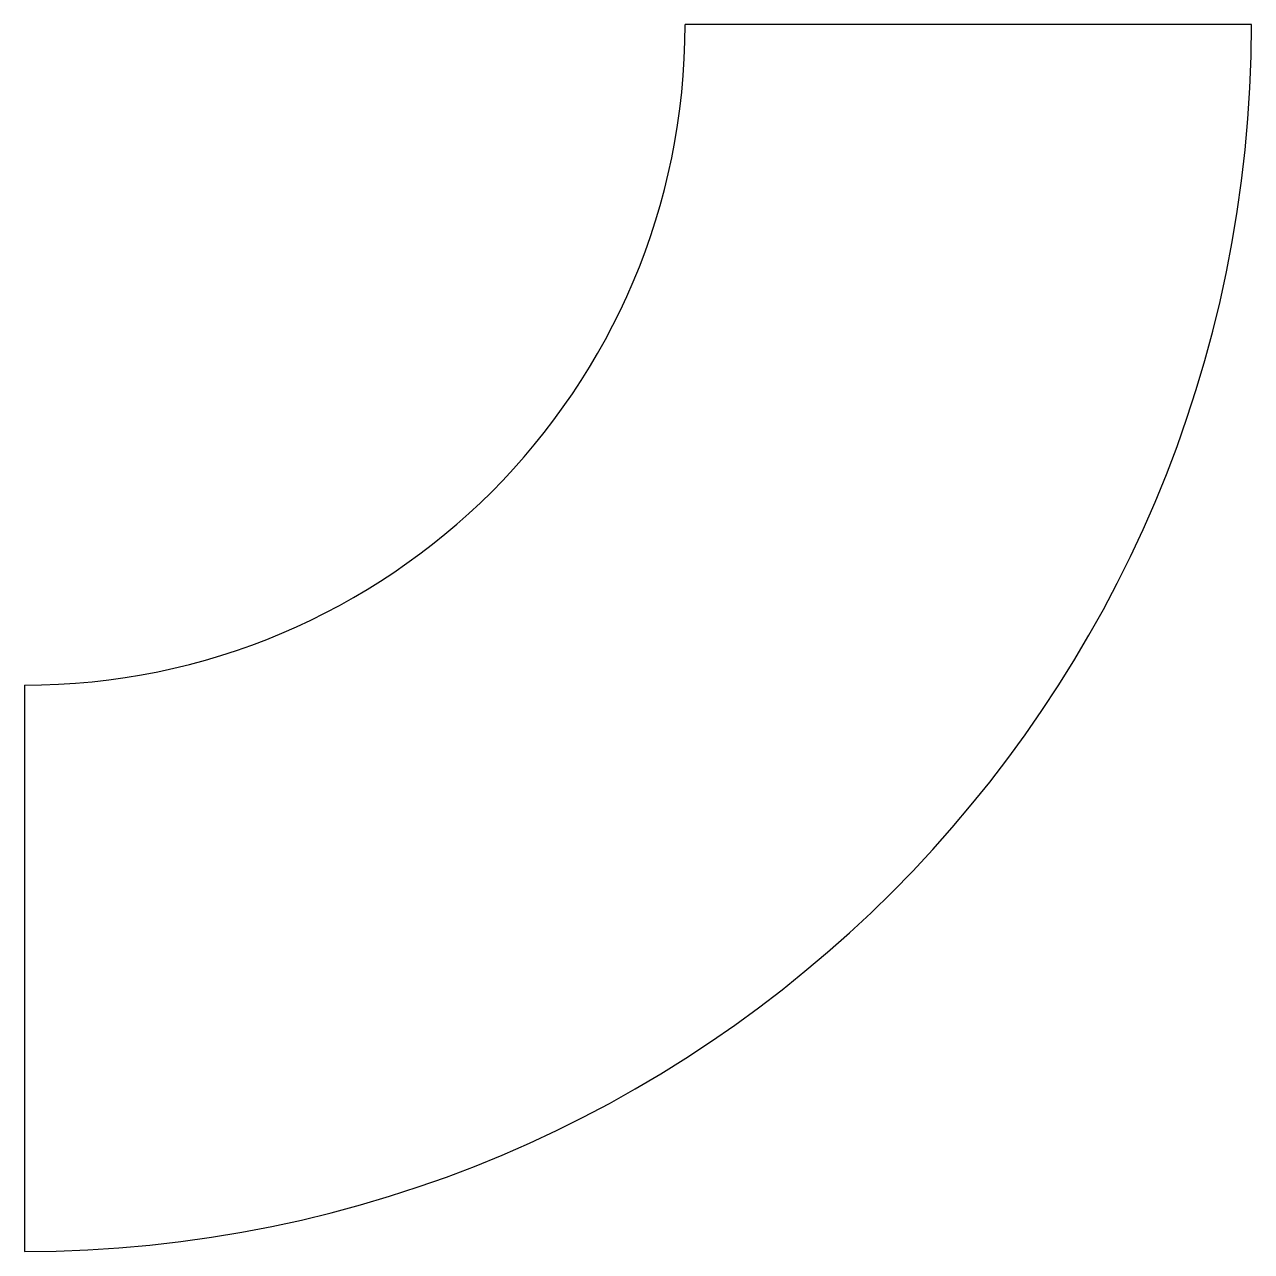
# Model space of a CAD drawing. Header units: metres. Extents: x 0 to 6.5, y 0 to 6.5.
import ezdxf

# ---------------------------------------------------------------- set-up
doc = ezdxf.new("R2010")
doc.units = ezdxf.units.M

msp = doc.modelspace()

# ---------------------------------------------------------------- linework, layer by layer
at = {"layer": 'PARAMETRIX'}
for p, q in [((6.5, 6.5), (3.5, 6.5)), ((0, 3), (0, 0))]:
    msp.add_line(p, q, dxfattribs=at)
for radius, end in [(6.5, 0), (3.5, 360)]:
    msp.add_arc((0, 6.5), radius, 270, end, dxfattribs=at)

doc.saveas('drawing.dxf')
